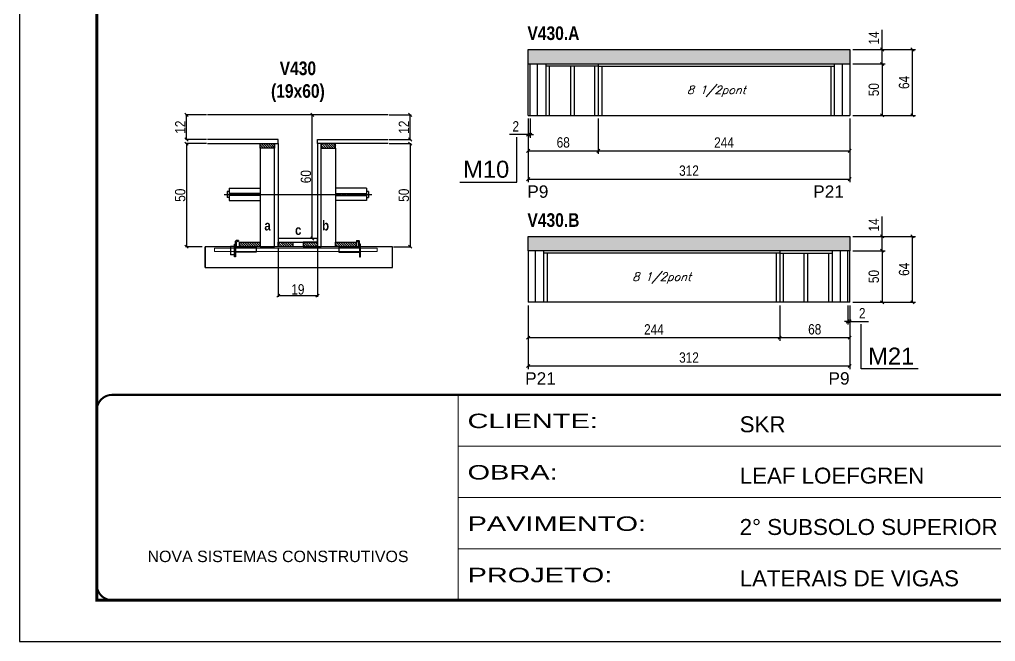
# Model space of a CAD drawing. Extents: x 3309 to 9590, y -2522 to 15424.
# Drawn here: x 8078 to 9025, y 7815 to 8418 of the extents above; entities that cross this region are included whole.
import ezdxf

# ---------------------------------------------------------------- set-up
doc = ezdxf.new("R2010")
doc.units = 0
for name, pattern in [('CONTINUO', [0]), ('DASHED', [0.75, 0.5, -0.25]), ('HIDDEN', [0.375, 0.25, -0.125])]:
    doc.linetypes.add(name, pattern=pattern)
for name, color, linetype in [('5', 5, 'Continuous'), ('barrote', 251, 'Continuous'), ('COTA', 241, 'Continuous'), ('detalhes', 4, 'Continuous'), ('NOMENCLATURA', 7, 'Continuous'), ('Painéis', 200, 'Continuous'), ('presilha', 1, 'Continuous'), ('SARR_2.2x10', 60, 'Continuous'), ('SARR_2.2x7', 40, 'Continuous'), ('SARR_3.5x7', 81, 'Continuous'), ('TENSOR', 3, 'Continuous'), ('texto', 7, 'Continuous')]:
    doc.layers.add(name, color=color, linetype=linetype)
for name, color, linetype, lineweight in [('CONCRETO', 251, 'Continuous', 25), ('Folhas', 255, 'Continuous', 9), ('SARRAFO DE PRESSAO', 251, 'DASHED', 9), ('SCO-___-LAJ', 2, 'Continuous', 0)]:
    doc.layers.add(name, color=color, linetype=linetype, lineweight=lineweight)
doc.layers.add('Laje_Perimetro', color=7, linetype='Continuous', plot=False)
doc.styles.add('ARIAL', font='arial.ttf')
doc.styles.add('COTA TECNICA', font='techl___.ttf', dxfattribs={"height": 10})
doc.styles.add('COTA TECNICA 2X', font='techl___.ttf', dxfattribs={"height": 10})
doc.styles.add('Romans', font='romans.shx')
doc.styles.get("Standard").update_dxf_attribs({"font": 'arial.ttf'})
doc.styles.add('TECNICA', font='techb___.ttf', dxfattribs={"height": 10})
doc.styles.add('Tecnologia', font='')
doc.styles.get('Tecnologia').set_extended_font_data('Forgotten Futurist')
doc.dimstyles.new('PAINEL', dxfattribs={"dimtxt": 10, "dimasz": 3, "dimexe": 3, "dimexo": 3, "dimgap": 3, "dimtad": 1, "dimdec": 1, "dimzin": 12, "dimdsep": 46, "dimtxsty": 'COTA TECNICA', "dimblk1": 'OBLIQUE', "dimblk2": 'OBLIQUE', "dimsah": 1, "dimcen": 0.9, "dimclrd": 4, "dimclre": 4, "dimclrt": 240, "dimadec": 1, "dimazin": 3, "dimtfac": 1, "dimtdec": 1, "dimtmove": 0, "dimatfit": 3, "dimfxl": 1, "dimtolj": 1, "dimtzin": 12, "dimarcsym": 0})
doc.dimstyles.new('SECAO', dxfattribs={"dimscale": 0.333333, "dimtxt": 5, "dimasz": 9, "dimexe": 3, "dimexo": 3, "dimgap": 3, "dimtad": 1, "dimdec": 1, "dimlfac": 0.5, "dimzin": 12, "dimdsep": 46, "dimtxsty": 'COTA TECNICA 2X', "dimblk1": 'OBLIQUE', "dimblk2": 'OBLIQUE', "dimsah": 1, "dimcen": 0.9, "dimclrd": 4, "dimclre": 4, "dimclrt": 240, "dimadec": 1, "dimazin": 3, "dimtfac": 1, "dimtdec": 1, "dimtmove": 0, "dimatfit": 3, "dimfxl": 1, "dimtolj": 1, "dimtzin": 12, "dimarcsym": 0})
pattern_1 = [(135, (41564.4781, -115314.3107), (-1.122532015, -1.122532015), [])]

# ---------------------------------------------------------------- blocks, each defined once
blk = doc.blocks.new('9999999999')
at = {"color": 30, "linetype": 'CONTINUO'}
for p, q in [((98564.56, 34230.21), (98564.56, 34429.45)), ((98564.56, 34379.64), (99583.98, 34379.64)), ((98564.56, 34329.83), (99487.98, 34329.83)), ((98564.56, 34280.02), (99487.98, 34280.02))]:
    blk.add_line(p, q, dxfattribs=at)
at = {"color": 30, "linetype": 'CONTINUO', "const_width": 2}
blk.add_lwpolyline([(99583.98, 34230.21), (99583.98, 34414.45, 0.414214), (99568.98, 34429.45), (98228.98, 34429.45, 0.414214), (98213.98, 34414.45), (98213.98, 34245.21, 0.414214), (98228.98, 34230.21), (99583.98, 34230.21)], format="xyb", dxfattribs=at)
at = {"layer": 'Folhas'}
blk.add_lwpolyline([(98138.98, 34190.21), (99623.98, 34190.21), (99623.98, 35240.21), (98138.98, 35240.21)], close=True, dxfattribs=at)
at = {"layer": 'Folhas', "color": 30, "const_width": 3}
blk.add_lwpolyline([(98213.98, 34230.21), (99583.98, 34230.21), (99583.98, 35200.21), (98213.98, 35200.21)], close=True, dxfattribs=at)
at = {"color": 7, "linetype": 'Continuous', "ltscale": 5, "style": 'ARIAL'}
for s, height, p in [('SKR', 15.483, (98837.68, 34393.13)), ('LEAF LOEFGREN', 15.4829, (98837.68, 34343.32)), ('2° SUBSOLO SUPERIOR', 15.4829, (98837.68, 34293.51)), ('NOVA SISTEMAS CONSTRUTIVOS', 11.0592, (98263.19, 34267.21)), ('LATERAIS DE VIGAS', 15.4829, (98837.68, 34243.7))]:
    blk.add_text(s, height=height, dxfattribs=at).set_placement(p)
at = {"layer": 'Folhas', "color": 7, "style": 'Tecnologia', "width": 1.5}
for s, p in [('CLIENTE:', (98573.65, 34397.17)), ('OBRA:', (98573.65, 34347.31)), ('PAVIMENTO:', (98573.65, 34297.5)), ('PROJETO:', (98573.65, 34247.69))]:
    blk.add_text(s, height=14, dxfattribs=at).set_placement(p)
blk = doc.blocks.new('_Oblique')
at = {"color": 0, "linetype": 'ByBlock', "lineweight": -2}
blk.add_line((-0.5, -0.5), (0.5, 0.5), dxfattribs=at)
blk = doc.blocks.new('*D1518')
at = {"layer": 'COTA', "color": 4, "lineweight": -2, "transparency": 16777216}
for p, q in [((8328.94, 8196.86), (8328.94, 8149.39)), ((8366.94, 8196.86), (8366.94, 8149.39)), ((8366.94, 8150.39), (8328.94, 8150.39))]:
    blk.add_line(p, q, dxfattribs=at)
at = {"layer": 'Defpoints', "color": 0, "transparency": 16777216}
for p in [(8328.94, 8197.86), (8366.94, 8197.86), (8328.94, 8150.39)]:
    blk.add_point(p, dxfattribs=at)
at = {"layer": 'COTA', "color": 4, "lineweight": -2, "transparency": 16777216, "xscale": 3, "yscale": 3, "zscale": 3, "rotation": 180}
blk.add_blockref('_Oblique', (8328.94, 8150.39), dxfattribs=at)
at = {"layer": 'COTA', "color": 4, "lineweight": -2, "transparency": 16777216, "xscale": 3, "yscale": 3, "zscale": 3}
blk.add_blockref('_Oblique', (8366.94, 8150.39), dxfattribs=at)
at = {"layer": 'COTA', "color": 240, "transparency": 16777216, "insert": (8347.94, 8156.47), "char_height": 10, "attachment_point": 5, "style": 'COTA TECNICA 2X'}
blk.add_mtext('\\A1;19', dxfattribs=at)
blk = doc.blocks.new('PRESILHA METÁLICA 1')
at = {"layer": 'presilha'}
for p, q in [((6, 15.5), (7.5, 15.5)), ((6, -2.5), (6, 15.5)), ((7.5, 10.6), (7.5, 19.9)), ((7.5, 15.5), (7.5, -2.5)), ((12, 21), (8.6, 21)), ((9, 11.6), (9, 18.9)), ((12, 19.5), (9.6, 19.5)), ((12, 21), (12, 19.5)), ((0, 13), (6, 13)), ((0, 13), (0, 0)), ((6, 0), (0, 0)), ((6, 13), (6, 0)), ((37.5, 4.1), (7.5, 4.1)), ((37.5, 11), (9.6, 11)), ((37.5, 11), (37.5, 4.1)), ((7.5, -2.5), (6, -2.5))]:
    blk.add_line(p, q, dxfattribs=at)
for centre, radius, start, end in [((8.6, 19.9), 1.14, 90, 180), ((9.6, 18.9), 0.57, 90, 180), ((9.6, 11.6), 0.57, 180, 270)]:
    blk.add_arc(centre, radius, start, end, dxfattribs=at)
blk = doc.blocks.new('PRESILHA METÁLICA 2')
at = {"layer": 'presilha'}
for p, q in [((-5.2, 23.5), (-5.2, 22)), ((-5.2, 23.5), (-1.9, 23.5)), ((-5.2, 22), (-2.8, 22)), ((-2.2, 14.1), (-2.2, 21.4)), ((0.8, 18), (-0.8, 18)), ((-0.8, 18), (-0.8, 0)), ((-0.8, 14.6), (-0.8, 22.4)), ((0.8, 0), (0.8, 18)), ((-30.8, 13.5), (-30.8, 6.6)), ((-30.8, 13.5), (-2.8, 13.5)), ((-30.8, 6.6), (-0.8, 6.6)), ((-0.8, 0), (0.8, 0))]:
    blk.add_line(p, q, dxfattribs=at)
for centre, radius, start, end in [((-2.8, 21.4), 0.57, 0, 90), ((-1.9, 22.4), 1.14, 0, 90), ((-2.8, 14.1), 0.57, 270, 0)]:
    blk.add_arc(centre, radius, start, end, dxfattribs=at)
blk = doc.blocks.new('*D1519')
at = {"layer": 'COTA', "color": 4, "lineweight": -2, "transparency": 16777216}
for p, q in [((8259.24, 8297.86), (8238.89, 8297.86)), ((8239.89, 8297.86), (8239.89, 8197.86)), ((8255.13, 8197.86), (8238.89, 8197.86))]:
    blk.add_line(p, q, dxfattribs=at)
at = {"layer": 'Defpoints', "color": 0, "transparency": 16777216}
for p in [(8260.24, 8297.86), (8239.89, 8197.86), (8256.13, 8197.86)]:
    blk.add_point(p, dxfattribs=at)
at = {"layer": 'COTA', "color": 4, "lineweight": -2, "transparency": 16777216, "xscale": 3, "yscale": 3, "zscale": 3}
for p, rotation in [((8239.89, 8297.86), 90), ((8239.89, 8197.86), 270)]:
    blk.add_blockref('_Oblique', p, dxfattribs=dict(at, rotation=rotation))
at = {"layer": 'COTA', "color": 240, "transparency": 16777216, "insert": (8233.78, 8247.86), "char_height": 10, "attachment_point": 5, "rotation": 90, "style": 'COTA TECNICA 2X'}
blk.add_mtext('\\A1;50', dxfattribs=at)
blk = doc.blocks.new('*D1520')
at = {"layer": 'COTA', "color": 4, "lineweight": -2, "transparency": 16777216}
for p, q in [((8436.64, 8297.86), (8457.86, 8297.86)), ((8456.86, 8297.86), (8456.86, 8197.86)), ((8440.75, 8197.86), (8457.86, 8197.86))]:
    blk.add_line(p, q, dxfattribs=at)
at = {"layer": 'Defpoints', "color": 0, "transparency": 16777216}
for p in [(8435.64, 8297.86), (8439.75, 8197.86), (8456.86, 8197.86)]:
    blk.add_point(p, dxfattribs=at)
at = {"layer": 'COTA', "color": 4, "lineweight": -2, "transparency": 16777216, "xscale": 3, "yscale": 3, "zscale": 3}
for p, rotation in [((8456.86, 8297.86), 90), ((8456.86, 8197.86), 270)]:
    blk.add_blockref('_Oblique', p, dxfattribs=dict(at, rotation=rotation))
at = {"layer": 'COTA', "color": 240, "transparency": 16777216, "insert": (8450.75, 8247.86), "char_height": 10, "attachment_point": 5, "rotation": 90, "style": 'COTA TECNICA 2X'}
blk.add_mtext('\\A1;50', dxfattribs=at)
blk = doc.blocks.new('*D1521')
at = {"layer": 'COTA', "color": 4, "lineweight": -2, "transparency": 16777216}
for p, q in [((8365.94, 8325.86), (8360.87, 8325.86)), ((8361.87, 8205.86), (8361.87, 8325.86)), ((8365.94, 8205.86), (8360.87, 8205.86))]:
    blk.add_line(p, q, dxfattribs=at)
at = {"layer": 'Defpoints', "color": 0, "transparency": 16777216}
for p in [(8361.87, 8325.86), (8366.94, 8325.86), (8366.94, 8205.86)]:
    blk.add_point(p, dxfattribs=at)
at = {"layer": 'COTA', "color": 4, "lineweight": -2, "transparency": 16777216, "xscale": 3, "yscale": 3, "zscale": 3}
for p, rotation in [((8361.87, 8325.86), 90), ((8361.87, 8205.86), 270)]:
    blk.add_blockref('_Oblique', p, dxfattribs=dict(at, rotation=rotation))
at = {"layer": 'COTA', "color": 240, "transparency": 16777216, "insert": (8355.76, 8265.86), "char_height": 10, "attachment_point": 5, "rotation": 90, "style": 'COTA TECNICA 2X'}
blk.add_mtext('\\A1;60', dxfattribs=at)
blk = doc.blocks.new('*D1522')
at = {"layer": 'COTA', "color": 4, "lineweight": -2, "transparency": 16777216}
for p, q in [((8436.64, 8325.86), (8457.86, 8325.86)), ((8456.86, 8301.86), (8456.86, 8325.86)), ((8436.64, 8301.86), (8457.86, 8301.86))]:
    blk.add_line(p, q, dxfattribs=at)
at = {"layer": 'Defpoints', "color": 0, "transparency": 16777216}
for p in [(8435.64, 8325.86), (8456.86, 8325.86), (8435.64, 8301.86)]:
    blk.add_point(p, dxfattribs=at)
at = {"layer": 'COTA', "color": 4, "lineweight": -2, "transparency": 16777216, "xscale": 3, "yscale": 3, "zscale": 3}
for p, rotation in [((8456.86, 8325.86), 90), ((8456.86, 8301.86), 270)]:
    blk.add_blockref('_Oblique', p, dxfattribs=dict(at, rotation=rotation))
at = {"layer": 'COTA', "color": 240, "transparency": 16777216, "insert": (8450.8, 8313.86), "char_height": 10, "attachment_point": 5, "rotation": 90, "style": 'COTA TECNICA 2X'}
blk.add_mtext('\\A1;12', dxfattribs=at)
blk = doc.blocks.new('*D1523')
at = {"layer": 'COTA', "color": 4, "lineweight": -2, "transparency": 16777216}
for p, q in [((8259.24, 8325.86), (8238.89, 8325.86)), ((8239.89, 8301.86), (8239.89, 8325.86)), ((8259.24, 8301.86), (8238.89, 8301.86))]:
    blk.add_line(p, q, dxfattribs=at)
at = {"layer": 'Defpoints', "color": 0, "transparency": 16777216}
for p in [(8239.89, 8325.86), (8260.24, 8325.86), (8260.24, 8301.86)]:
    blk.add_point(p, dxfattribs=at)
at = {"layer": 'COTA', "color": 4, "lineweight": -2, "transparency": 16777216, "xscale": 3, "yscale": 3, "zscale": 3}
for p, rotation in [((8239.89, 8325.86), 90), ((8239.89, 8301.86), 270)]:
    blk.add_blockref('_Oblique', p, dxfattribs=dict(at, rotation=rotation))
at = {"layer": 'COTA', "color": 240, "transparency": 16777216, "insert": (8233.83, 8313.86), "char_height": 10, "attachment_point": 5, "rotation": 90, "style": 'COTA TECNICA 2X'}
blk.add_mtext('\\A1;12', dxfattribs=at)
blk = doc.blocks.new('*D1528')
at = {"layer": 'COTA', "color": 4, "lineweight": -2, "transparency": 16777216}
for p, q in [((8571.37, 8322.24), (8571.37, 8287.87)), ((8639.37, 8322.24), (8639.37, 8287.87)), ((8571.37, 8290.87), (8639.37, 8290.87))]:
    blk.add_line(p, q, dxfattribs=at)
at = {"layer": 'Defpoints', "color": 0, "transparency": 16777216}
for p in [(8571.37, 8325.24, 0), (8639.37, 8325.24, 0), (8639.37, 8290.87)]:
    blk.add_point(p, dxfattribs=at)
at = {"layer": 'COTA', "color": 4, "lineweight": -2, "transparency": 16777216, "xscale": 3, "yscale": 3, "zscale": 3, "rotation": 180}
blk.add_blockref('_Oblique', (8571.37, 8290.87), dxfattribs=at)
at = {"layer": 'COTA', "color": 4, "lineweight": -2, "transparency": 16777216, "xscale": 3, "yscale": 3, "zscale": 3}
blk.add_blockref('_Oblique', (8639.37, 8290.87), dxfattribs=at)
at = {"layer": 'COTA', "color": 240, "transparency": 16777216, "insert": (8605.37, 8298.99), "char_height": 10, "attachment_point": 5, "style": 'COTA TECNICA'}
blk.add_mtext('\\A1;68', dxfattribs=at)
blk = doc.blocks.new('*D1529')
at = {"layer": 'COTA', "color": 4, "lineweight": -2, "transparency": 16777216}
for p, q in [((8639.37, 8322.24), (8639.37, 8287.87)), ((8883.37, 8322.24), (8883.37, 8287.87)), ((8639.37, 8290.87), (8883.37, 8290.87))]:
    blk.add_line(p, q, dxfattribs=at)
at = {"layer": 'Defpoints', "color": 0, "transparency": 16777216}
for p in [(8639.37, 8325.24, 0), (8883.37, 8325.24, 0), (8883.37, 8290.87)]:
    blk.add_point(p, dxfattribs=at)
at = {"layer": 'COTA', "color": 4, "lineweight": -2, "transparency": 16777216, "xscale": 3, "yscale": 3, "zscale": 3, "rotation": 180}
blk.add_blockref('_Oblique', (8639.37, 8290.87), dxfattribs=at)
at = {"layer": 'COTA', "color": 4, "lineweight": -2, "transparency": 16777216, "xscale": 3, "yscale": 3, "zscale": 3}
blk.add_blockref('_Oblique', (8883.37, 8290.87), dxfattribs=at)
at = {"layer": 'COTA', "color": 240, "transparency": 16777216, "insert": (8761.37, 8298.94), "char_height": 10, "attachment_point": 5, "style": 'COTA TECNICA'}
blk.add_mtext('\\A1;244', dxfattribs=at)
blk = doc.blocks.new('*D1524')
at = {"layer": 'COTA', "color": 4, "lineweight": -2, "transparency": 16777216}
for p, q in [((8571.37, 8322.24), (8571.37, 8260.4)), ((8883.37, 8322.24), (8883.37, 8260.4)), ((8571.37, 8263.4), (8883.37, 8263.4))]:
    blk.add_line(p, q, dxfattribs=at)
at = {"layer": 'Defpoints', "color": 0, "transparency": 16777216}
for p in [(8571.37, 8325.24), (8883.37, 8325.24, 0), (8883.37, 8263.4)]:
    blk.add_point(p, dxfattribs=at)
at = {"layer": 'COTA', "color": 4, "lineweight": -2, "transparency": 16777216, "xscale": 3, "yscale": 3, "zscale": 3, "rotation": 180}
blk.add_blockref('_Oblique', (8571.37, 8263.4), dxfattribs=at)
at = {"layer": 'COTA', "color": 4, "lineweight": -2, "transparency": 16777216, "xscale": 3, "yscale": 3, "zscale": 3}
blk.add_blockref('_Oblique', (8883.37, 8263.4), dxfattribs=at)
at = {"layer": 'COTA', "color": 240, "transparency": 16777216, "insert": (8727.37, 8271.62), "char_height": 10, "attachment_point": 5, "style": 'COTA TECNICA'}
blk.add_mtext('\\A1;312', dxfattribs=at)
blk = doc.blocks.new('*D1525')
at = {"layer": 'COTA', "color": 4, "lineweight": -2, "transparency": 16777216}
for p, q in [((8886.37, 8375.24), (8917.83, 8375.24)), ((8914.83, 8375.24), (8914.83, 8325.24)), ((8886.37, 8325.24), (8917.83, 8325.24))]:
    blk.add_line(p, q, dxfattribs=at)
at = {"layer": 'Defpoints', "color": 0, "transparency": 16777216}
for p in [(8883.37, 8375.24), (8883.37, 8325.24), (8914.83, 8325.24)]:
    blk.add_point(p, dxfattribs=at)
at = {"layer": 'COTA', "color": 4, "lineweight": -2, "transparency": 16777216, "xscale": 3, "yscale": 3, "zscale": 3}
for p, rotation in [((8914.83, 8375.24), 90), ((8914.83, 8325.24), 270)]:
    blk.add_blockref('_Oblique', p, dxfattribs=dict(at, rotation=rotation))
at = {"layer": 'COTA', "color": 240, "transparency": 16777216, "insert": (8906.72, 8350.24), "char_height": 10, "attachment_point": 5, "rotation": 90, "style": 'COTA TECNICA'}
blk.add_mtext('\\A1;50', dxfattribs=at)
blk = doc.blocks.new('*D1526')
at = {"layer": 'COTA', "color": 4, "lineweight": -2, "transparency": 16777216}
for p, q in [((8914.83, 8389.24), (8914.83, 8408.35)), ((8886.37, 8389.24), (8917.83, 8389.24)), ((8914.83, 8375.24), (8914.83, 8389.24)), ((8886.37, 8375.24), (8917.83, 8375.24))]:
    blk.add_line(p, q, dxfattribs=at)
at = {"layer": 'Defpoints', "color": 0, "transparency": 16777216}
for p in [(8883.37, 8389.24), (8914.83, 8389.24), (8883.37, 8375.24)]:
    blk.add_point(p, dxfattribs=at)
at = {"layer": 'COTA', "color": 4, "lineweight": -2, "transparency": 16777216, "xscale": 3, "yscale": 3, "zscale": 3}
for p, rotation in [((8914.83, 8389.24), 90), ((8914.83, 8375.24), 270)]:
    blk.add_blockref('_Oblique', p, dxfattribs=dict(at, rotation=rotation))
at = {"layer": 'COTA', "color": 240, "transparency": 16777216, "insert": (8906.75, 8400.3), "char_height": 10, "attachment_point": 5, "rotation": 90, "style": 'COTA TECNICA'}
blk.add_mtext('\\A1;14', dxfattribs=at)
blk = doc.blocks.new('*D1527')
at = {"layer": 'COTA', "color": 4, "lineweight": -2, "transparency": 16777216}
for p, q in [((8886.37, 8389.24), (8947.19, 8389.24)), ((8944.19, 8325.24), (8944.19, 8389.24)), ((8886.37, 8325.24), (8947.19, 8325.24))]:
    blk.add_line(p, q, dxfattribs=at)
at = {"layer": 'Defpoints', "color": 0, "transparency": 16777216}
for p in [(8883.37, 8389.24), (8944.19, 8389.24), (8883.37, 8325.24)]:
    blk.add_point(p, dxfattribs=at)
at = {"layer": 'COTA', "color": 4, "lineweight": -2, "transparency": 16777216, "xscale": 3, "yscale": 3, "zscale": 3}
for p, rotation in [((8944.19, 8389.24), 90), ((8944.19, 8325.24), 270)]:
    blk.add_blockref('_Oblique', p, dxfattribs=dict(at, rotation=rotation))
at = {"layer": 'COTA', "color": 240, "transparency": 16777216, "insert": (8936.09, 8357.24), "char_height": 10, "attachment_point": 5, "rotation": 90, "style": 'COTA TECNICA'}
blk.add_mtext('\\A1;64', dxfattribs=at)
blk = doc.blocks.new('*D1530')
at = {"layer": 'COTA', "color": 4, "lineweight": -2, "transparency": 16777216}
for p, q in [((8571.37, 8322.24), (8571.37, 8303.64)), ((8573.37, 8322.24), (8573.37, 8303.64)), ((8571.37, 8306.64), (8553.26, 8306.64)), ((8573.37, 8306.64), (8571.37, 8306.64)), ((8573.37, 8306.64), (8576.37, 8306.64))]:
    blk.add_line(p, q, dxfattribs=at)
at = {"layer": 'Defpoints', "color": 0, "transparency": 16777216}
for p in [(8571.37, 8325.24), (8573.37, 8325.24), (8571.37, 8306.64)]:
    blk.add_point(p, dxfattribs=at)
at = {"layer": 'COTA', "color": 4, "lineweight": -2, "transparency": 16777216, "xscale": 3, "yscale": 3, "zscale": 3}
blk.add_blockref('_Oblique', (8571.37, 8306.64), dxfattribs=at)
at = {"layer": 'COTA', "color": 4, "lineweight": -2, "transparency": 16777216, "xscale": 3, "yscale": 3, "zscale": 3, "rotation": 180}
blk.add_blockref('_Oblique', (8573.37, 8306.64), dxfattribs=at)
at = {"layer": 'COTA', "color": 240, "transparency": 16777216, "insert": (8559.31, 8314.64), "char_height": 10, "attachment_point": 5, "style": 'COTA TECNICA'}
blk.add_mtext('\\A1;2', dxfattribs=at)
blk = doc.blocks.new('*D1533')
at = {"layer": 'COTA', "color": 4, "lineweight": -2, "transparency": 16777216}
for p, q in [((8815.37, 8140.97), (8815.37, 8106.6)), ((8883.37, 8140.97), (8883.37, 8106.6)), ((8883.37, 8109.6), (8815.37, 8109.6))]:
    blk.add_line(p, q, dxfattribs=at)
at = {"layer": 'Defpoints', "color": 0, "transparency": 16777216}
for p in [(8815.37, 8143.97, 0), (8883.37, 8143.97, 0), (8815.37, 8109.6)]:
    blk.add_point(p, dxfattribs=at)
at = {"layer": 'COTA', "color": 4, "lineweight": -2, "transparency": 16777216, "xscale": 3, "yscale": 3, "zscale": 3, "rotation": 180}
blk.add_blockref('_Oblique', (8815.37, 8109.6), dxfattribs=at)
at = {"layer": 'COTA', "color": 4, "lineweight": -2, "transparency": 16777216, "xscale": 3, "yscale": 3, "zscale": 3}
blk.add_blockref('_Oblique', (8883.37, 8109.6), dxfattribs=at)
at = {"layer": 'COTA', "color": 240, "transparency": 16777216, "insert": (8849.37, 8117.73), "char_height": 10, "attachment_point": 5, "style": 'COTA TECNICA'}
blk.add_mtext('\\A1;68', dxfattribs=at)
blk = doc.blocks.new('*D1534')
at = {"layer": 'COTA', "color": 4, "lineweight": -2, "transparency": 16777216}
for p, q in [((8571.37, 8140.97), (8571.37, 8106.6)), ((8815.37, 8140.97), (8815.37, 8106.6)), ((8815.37, 8109.6), (8571.37, 8109.6))]:
    blk.add_line(p, q, dxfattribs=at)
at = {"layer": 'Defpoints', "color": 0, "transparency": 16777216}
for p in [(8571.37, 8143.97, 0), (8815.37, 8143.97, 0), (8571.37, 8109.6)]:
    blk.add_point(p, dxfattribs=at)
at = {"layer": 'COTA', "color": 4, "lineweight": -2, "transparency": 16777216, "xscale": 3, "yscale": 3, "zscale": 3, "rotation": 180}
blk.add_blockref('_Oblique', (8571.37, 8109.6), dxfattribs=at)
at = {"layer": 'COTA', "color": 4, "lineweight": -2, "transparency": 16777216, "xscale": 3, "yscale": 3, "zscale": 3}
blk.add_blockref('_Oblique', (8815.37, 8109.6), dxfattribs=at)
at = {"layer": 'COTA', "color": 240, "transparency": 16777216, "insert": (8693.37, 8117.68), "char_height": 10, "attachment_point": 5, "style": 'COTA TECNICA'}
blk.add_mtext('\\A1;244', dxfattribs=at)
blk = doc.blocks.new('*D1531')
at = {"layer": 'COTA', "color": 4, "lineweight": -2, "transparency": 16777216}
for p, q in [((8571.37, 8140.97), (8571.37, 8079.13)), ((8883.37, 8140.97), (8883.37, 8079.13)), ((8883.37, 8082.13), (8571.37, 8082.13))]:
    blk.add_line(p, q, dxfattribs=at)
at = {"layer": 'Defpoints', "color": 0, "transparency": 16777216}
for p in [(8571.37, 8143.97, 0), (8883.37, 8143.97), (8571.37, 8082.13)]:
    blk.add_point(p, dxfattribs=at)
at = {"layer": 'COTA', "color": 4, "lineweight": -2, "transparency": 16777216, "xscale": 3, "yscale": 3, "zscale": 3, "rotation": 180}
blk.add_blockref('_Oblique', (8571.37, 8082.13), dxfattribs=at)
at = {"layer": 'COTA', "color": 4, "lineweight": -2, "transparency": 16777216, "xscale": 3, "yscale": 3, "zscale": 3}
blk.add_blockref('_Oblique', (8883.37, 8082.13), dxfattribs=at)
at = {"layer": 'COTA', "color": 240, "transparency": 16777216, "insert": (8727.37, 8090.35), "char_height": 10, "attachment_point": 5, "style": 'COTA TECNICA'}
blk.add_mtext('\\A1;312', dxfattribs=at)
blk = doc.blocks.new('*D1532')
at = {"layer": 'COTA', "color": 4, "lineweight": -2, "transparency": 16777216}
for p, q in [((8881.37, 8140.97), (8881.37, 8122.38)), ((8883.37, 8140.97), (8883.37, 8122.38)), ((8881.37, 8125.38), (8878.37, 8125.38)), ((8881.37, 8125.38), (8883.37, 8125.38)), ((8883.37, 8125.38), (8901.48, 8125.38))]:
    blk.add_line(p, q, dxfattribs=at)
at = {"layer": 'Defpoints', "color": 0, "transparency": 16777216}
for p in [(8881.37, 8143.97), (8883.37, 8143.97), (8883.37, 8125.38)]:
    blk.add_point(p, dxfattribs=at)
at = {"layer": 'COTA', "color": 4, "lineweight": -2, "transparency": 16777216, "xscale": 3, "yscale": 3, "zscale": 3}
blk.add_blockref('_Oblique', (8881.37, 8125.38), dxfattribs=at)
at = {"layer": 'COTA', "color": 4, "lineweight": -2, "transparency": 16777216, "xscale": 3, "yscale": 3, "zscale": 3, "rotation": 180}
blk.add_blockref('_Oblique', (8883.37, 8125.38), dxfattribs=at)
at = {"layer": 'COTA', "color": 240, "transparency": 16777216, "insert": (8895.43, 8133.38), "char_height": 10, "attachment_point": 5, "style": 'COTA TECNICA'}
blk.add_mtext('\\A1;2', dxfattribs=at)
blk = doc.blocks.new('*D1535')
at = {"layer": 'COTA', "color": 4, "lineweight": -2, "transparency": 16777216}
for p, q in [((8886.37, 8193.97), (8917.83, 8193.97)), ((8914.83, 8193.97), (8914.83, 8143.97)), ((8886.37, 8143.97), (8917.83, 8143.97))]:
    blk.add_line(p, q, dxfattribs=at)
at = {"layer": 'Defpoints', "color": 0, "transparency": 16777216}
for p in [(8883.37, 8193.97), (8883.37, 8143.97), (8914.83, 8143.97)]:
    blk.add_point(p, dxfattribs=at)
at = {"layer": 'COTA', "color": 4, "lineweight": -2, "transparency": 16777216, "xscale": 3, "yscale": 3, "zscale": 3}
for p, rotation in [((8914.83, 8193.97), 90), ((8914.83, 8143.97), 270)]:
    blk.add_blockref('_Oblique', p, dxfattribs=dict(at, rotation=rotation))
at = {"layer": 'COTA', "color": 240, "transparency": 16777216, "insert": (8906.72, 8168.97), "char_height": 10, "attachment_point": 5, "rotation": 90, "style": 'COTA TECNICA'}
blk.add_mtext('\\A1;50', dxfattribs=at)
blk = doc.blocks.new('*D1536')
at = {"layer": 'COTA', "color": 4, "lineweight": -2, "transparency": 16777216}
for p, q in [((8914.83, 8207.97), (8914.83, 8227.09)), ((8886.37, 8207.97), (8917.83, 8207.97)), ((8914.83, 8193.97), (8914.83, 8207.97)), ((8886.37, 8193.97), (8917.83, 8193.97))]:
    blk.add_line(p, q, dxfattribs=at)
at = {"layer": 'Defpoints', "color": 0, "transparency": 16777216}
for p in [(8883.37, 8207.97), (8914.83, 8207.97), (8883.37, 8193.97)]:
    blk.add_point(p, dxfattribs=at)
at = {"layer": 'COTA', "color": 4, "lineweight": -2, "transparency": 16777216, "xscale": 3, "yscale": 3, "zscale": 3}
for p, rotation in [((8914.83, 8207.97), 90), ((8914.83, 8193.97), 270)]:
    blk.add_blockref('_Oblique', p, dxfattribs=dict(at, rotation=rotation))
at = {"layer": 'COTA', "color": 240, "transparency": 16777216, "insert": (8906.75, 8219.03), "char_height": 10, "attachment_point": 5, "rotation": 90, "style": 'COTA TECNICA'}
blk.add_mtext('\\A1;14', dxfattribs=at)
blk = doc.blocks.new('*D1537')
at = {"layer": 'COTA', "color": 4, "lineweight": -2, "transparency": 16777216}
for p, q in [((8886.37, 8207.97), (8947.19, 8207.97)), ((8944.19, 8143.97), (8944.19, 8207.97)), ((8886.37, 8143.97), (8947.19, 8143.97))]:
    blk.add_line(p, q, dxfattribs=at)
at = {"layer": 'Defpoints', "color": 0, "transparency": 16777216}
for p in [(8883.37, 8207.97), (8944.19, 8207.97), (8883.37, 8143.97)]:
    blk.add_point(p, dxfattribs=at)
at = {"layer": 'COTA', "color": 4, "lineweight": -2, "transparency": 16777216, "xscale": 3, "yscale": 3, "zscale": 3}
for p, rotation in [((8944.19, 8207.97), 90), ((8944.19, 8143.97), 270)]:
    blk.add_blockref('_Oblique', p, dxfattribs=dict(at, rotation=rotation))
at = {"layer": 'COTA', "color": 240, "transparency": 16777216, "insert": (8936.09, 8175.97), "char_height": 10, "attachment_point": 5, "rotation": 90, "style": 'COTA TECNICA'}
blk.add_mtext('\\A1;64', dxfattribs=at)

msp = doc.modelspace()

# ---------------------------------------------------------------- hatches: boundary and pattern name
at = {"layer": 'COTA'}
h = msp.add_hatch(dxfattribs=at)
h.set_pattern_fill('AR-CONC', color=256, scale=0.03)
h.set_pattern_definition([(50, (4593, 769.1205), (5.46554, -0.4781726), [0.5715, -6.2865]), (355, (4593, 769.1205), (-1.0573026, 5.7317054), [0.4572, -5.0292175]), (100.451445, (4593.4555, 769.0806), (4.4082374, 5.2535326), [0.4857003, -5.3427073]), (46.1842, (4593, 770.6445), (8.132371, -1.26127), [0.85725, -9.42975]), (96.63556, (4593.678, 770.539), (7.122124, 7.422784), [0.728551, -8.014068]), (351.18415, (4593, 770.6445), (7.122124, 7.422784), [0.685799, -7.543792]), (21, (4593.762, 770.2635), (4.5484317, -3.067956), [0.5715, -6.2865]), (326, (4593.762, 770.2635), (1.854061, 5.525639), [0.4572, -5.0292]), (71.451445, (4594.141, 770.008), (6.4024926, 2.457683), [0.4857003, -5.342698]), (37.5, (4593, 769.1205), (0.0926581, 2.53665117), [0, -4.96824, 0, -5.1054, 0, -5.04825]), (7.5, (4593, 769.1205), (2.0045899, 3.00541724), [0, -2.91084, 0, -4.85394, 0, -1.92405]), (327.5, (4591.3007, 769.1205), (4.06771786, -0.1718623), [0, -1.905, 0, -5.9436, 0, -7.8867]), (317.5, (4590.5387, 769.1205), (4.4438754, 0.7627947), [0, -2.4765, 0, -3.94716, 0, -5.6007])])
h.paths.add_polyline_path([(8571.37, 8389.24), (8571.37, 8375.24), (8883.37, 8375.24), (8883.37, 8389.24)])
h = msp.add_hatch(dxfattribs=at)
h.set_pattern_fill('AR-CONC', color=256, scale=0.03)
h.set_pattern_definition([(50, (4593, 587.8554), (5.46554, -0.4781726), [0.5715, -6.2865]), (355, (4593, 587.8554), (-1.0573026, 5.7317054), [0.4572, -5.0292175]), (100.451445, (4593.4555, 587.8155), (4.4082374, 5.2535326), [0.4857003, -5.3427073]), (46.1842, (4593, 589.3794), (8.132371, -1.26127), [0.85725, -9.42975]), (96.63556, (4593.678, 589.274), (7.122124, 7.422784), [0.728551, -8.014068]), (351.18415, (4593, 589.379), (7.122124, 7.422784), [0.685799, -7.543792]), (21, (4593.762, 588.9984), (4.5484317, -3.067956), [0.5715, -6.2865]), (326, (4593.762, 588.9984), (1.854061, 5.525639), [0.4572, -5.0292]), (71.451445, (4594.141, 588.7427), (6.4024926, 2.457683), [0.4857003, -5.342698]), (37.5, (4593, 587.8554), (0.0926581, 2.53665117), [0, -4.96824, 0, -5.1054, 0, -5.04825]), (7.5, (4593, 587.8554), (2.0045899, 3.00541724), [0, -2.91084, 0, -4.85394, 0, -1.92405]), (327.5, (4591.3007, 587.8554), (4.06771786, -0.1718623), [0, -1.905, 0, -5.9436, 0, -7.8867]), (317.5, (4590.5387, 587.8554), (4.4438754, 0.7627947), [0, -2.4765, 0, -3.94716, 0, -5.6007])])
h.paths.add_polyline_path([(8571.37, 8207.97), (8571.37, 8193.97), (8883.37, 8193.97), (8883.37, 8207.97)])
at = {"layer": 'SARR_2.2x10'}
h = msp.add_hatch(dxfattribs=at)
h.set_pattern_fill('ANSI31', color=256, scale=0.5, angle=90)
h.set_pattern_definition([(135, (41484.8781, -115314.3107), (-1.122532015, -1.122532015), [])])
h.paths.add_polyline_path([(8291.34, 8202.26), (8291.34, 8197.86), (8311.34, 8197.86), (8311.34, 8202.26)])
h = msp.add_hatch(dxfattribs=at)
h.set_pattern_fill('ANSI31', color=256, scale=0.5, angle=90)
h.set_pattern_definition([(135, (41578.0781, -115314.3107), (-1.122532015, -1.122532015), [])])
h.paths.add_polyline_path([(8384.54, 8202.26), (8384.54, 8197.86), (8404.54, 8197.86), (8404.54, 8202.26)])
at = {"layer": 'SARR_2.2x7'}
h = msp.add_hatch(dxfattribs=at)
h.set_pattern_fill('ANSI31', color=256, scale=0.5, angle=90)
h.set_pattern_definition([(135, (41498.8781, -115218.7107), (-1.122532015, -1.122532015), [])])
h.paths.add_polyline_path([(8325.34, 8297.86), (8325.34, 8293.46), (8311.34, 8293.46), (8311.34, 8297.86)])
h = msp.add_hatch(dxfattribs=at)
h.set_pattern_fill('ANSI31', color=256, scale=0.5, angle=90)
h.set_pattern_definition([(135, (41478.8781, -115218.7107), (-1.122532015, -1.122532015), [])])
h.paths.add_polyline_path([(8370.54, 8297.86), (8370.54, 8293.46), (8384.54, 8293.46), (8384.54, 8297.86)])
h = msp.add_hatch(dxfattribs=at)
h.set_pattern_fill('ANSI31', color=256, scale=0.5, angle=90)
h.set_pattern_definition(pattern_1)
h.paths.add_polyline_path([(8342.94, 8197.86), (8342.94, 8202.26), (8328.94, 8202.26), (8328.94, 8197.86)])
h = msp.add_hatch(dxfattribs=at)
h.set_pattern_fill('ANSI31', color=256, scale=0.5, angle=90)
h.set_pattern_definition(pattern_1)
h.paths.add_polyline_path([(8352.94, 8202.26), (8352.94, 8197.86), (8366.94, 8197.86), (8366.94, 8202.26)])

# ---------------------------------------------------------------- linework, layer by layer
at = {"ltscale": 3}
for p, q in [((8279.34, 8251.59), (8279.34, 8245.59)), ((8281.34, 8251.59), (8279.34, 8251.59)), ((8281.34, 8254.59), (8281.34, 8242.59)), ((8281.34, 8254.59), (8311.34, 8254.59)), ((8311.34, 8249.59), (8281.34, 8249.59)), ((8311.34, 8247.59), (8281.34, 8247.59)), ((8414.54, 8254.59), (8384.54, 8254.59)), ((8384.54, 8249.59), (8414.54, 8249.59)), ((8384.54, 8247.59), (8414.54, 8247.59)), ((8414.54, 8254.59), (8414.54, 8242.59)), ((8416.54, 8251.59), (8414.54, 8251.59)), ((8416.54, 8251.59), (8416.54, 8245.59)), ((8281.34, 8245.59), (8279.34, 8245.59)), ((8281.34, 8242.59), (8311.34, 8242.59)), ((8414.54, 8242.59), (8384.54, 8242.59)), ((8414.54, 8245.59), (8416.54, 8245.59))]:
    msp.add_line(p, q, dxfattribs=at)
at = {"layer": 'barrote'}
msp.add_lwpolyline([(8257.88, 8177.86), (8439.8, 8177.86), (8439.8, 8197.86), (8257.88, 8197.86)], close=True, dxfattribs=at)
at = {"layer": 'CONCRETO', "linetype": 'Continuous'}
msp.add_line((8435.64, 8325.86), (8260.24, 8325.86), dxfattribs=at)
at = {"layer": 'COTA'}
for p, q in [((8571.37, 8375.24), (8571.37, 8389.24)), ((8571.37, 8389.24), (8883.37, 8389.24)), ((8883.37, 8389.24), (8883.37, 8375.24)), ((8571.37, 8193.97), (8571.37, 8207.97)), ((8571.37, 8207.97), (8883.37, 8207.97)), ((8883.37, 8207.97), (8883.37, 8193.97))]:
    msp.add_line(p, q, dxfattribs=at)
at = {"layer": 'detalhes', "color": 250}
msp.add_line((8257.88, 8177.86), (8257.88, 8197.86), dxfattribs=at)
at = {"layer": 'Laje_Perimetro'}
msp.add_lwpolyline([(9562.87, 8864.98), (8077.87, 8864.98), (8077.87, 7814.98), (9562.87, 7814.98)], close=True, dxfattribs=at)
at = {"layer": 'NOMENCLATURA', "linetype": 'Continuous'}
for p, q in [((8560.36, 8260.62), (8560.36, 8304.13)), ((8505.1, 8260.62), (8560.36, 8260.62)), ((8894.38, 8079.36), (8894.38, 8122.86)), ((8949.64, 8079.36), (8894.38, 8079.36))]:
    msp.add_line(p, q, dxfattribs=at)
at = {"layer": 'Painéis', "linetype": 'ByBlock'}
for p, q in [((8571.37, 8325.24), (8571.37, 8375.24)), ((8571.37, 8375.24), (8883.37, 8375.24)), ((8573.37, 8325.24), (8573.37, 8375.24)), ((8639.37, 8375.24), (8639.37, 8325.24)), ((8883.37, 8375.24), (8883.37, 8325.24)), ((8571.37, 8325.24), (8883.37, 8325.24)), ((8883.37, 8193.97), (8571.37, 8193.97)), ((8571.37, 8193.97), (8571.37, 8143.97)), ((8815.37, 8193.97), (8815.37, 8143.97)), ((8881.37, 8143.97), (8881.37, 8193.97)), ((8883.37, 8143.97), (8883.37, 8193.97)), ((8883.37, 8143.97), (8571.37, 8143.97))]:
    msp.add_line(p, q, dxfattribs=at)
at = {"layer": 'Painéis', "linetype": 'Continuous', "elevation": 0}
for points in [[(8260.24, 8297.86), (8328.94, 8297.86), (8328.94, 8301.86), (8260.24, 8301.86)], [(8435.64, 8297.86), (8366.94, 8297.86), (8366.94, 8301.86), (8435.64, 8301.86)]]:
    msp.add_lwpolyline(points, dxfattribs=at)
at = {"layer": 'Painéis', "linetype": 'Continuous'}
for points in [[(8325.34, 8197.86), (8325.34, 8297.86), (8328.94, 8297.86), (8328.94, 8197.86)], [(8370.54, 8197.86), (8370.54, 8297.86), (8366.94, 8297.86), (8366.94, 8197.86)], [(8366.94, 8205.86), (8328.94, 8205.86), (8328.94, 8202.26), (8366.94, 8202.26)]]:
    msp.add_lwpolyline(points, close=True, dxfattribs=at)
at = {"layer": 'SARR_2.2x10'}
for points in [[(8291.34, 8202.26), (8311.34, 8202.26), (8311.34, 8197.86), (8291.34, 8197.86)], [(8384.54, 8202.26), (8404.54, 8202.26), (8404.54, 8197.86), (8384.54, 8197.86)]]:
    msp.add_lwpolyline(points, close=True, dxfattribs=at)
at = {"layer": 'SARR_2.2x7', "linetype": 'Continuous'}
for p, q in [((8580.37, 8325.24), (8580.37, 8375.24)), ((8639.37, 8373.04), (8588.37, 8373.04)), ((8639.37, 8373.04), (8868.37, 8373.04)), ((8876.37, 8325.24), (8876.37, 8375.24)), ((8578.37, 8143.97), (8578.37, 8193.97)), ((8815.37, 8191.77), (8586.37, 8191.77)), ((8815.37, 8191.77), (8866.37, 8191.77)), ((8874.37, 8143.97), (8874.37, 8193.97))]:
    msp.add_line(p, q, dxfattribs=at)
at = {"layer": 'SARR_2.2x7', "elevation": 0}
for points in [[(8311.34, 8297.86), (8325.34, 8297.86), (8325.34, 8293.46), (8311.34, 8293.46)], [(8384.54, 8297.86), (8370.54, 8297.86), (8370.54, 8293.46), (8384.54, 8293.46)]]:
    msp.add_lwpolyline(points, close=True, dxfattribs=at)
at = {"layer": 'SARR_2.2x7'}
for points in [[(8328.94, 8202.26), (8342.94, 8202.26), (8342.94, 8197.86), (8328.94, 8197.86)], [(8366.94, 8202.26), (8352.94, 8202.26), (8352.94, 8197.86), (8366.94, 8197.86)]]:
    msp.add_lwpolyline(points, close=True, dxfattribs=at)
at = {"layer": 'SARR_3.5x7'}
for p, q in [((8588.37, 8375.24), (8588.37, 8325.24)), ((8591.87, 8373.04), (8591.87, 8325.24)), ((8612.37, 8373.04), (8612.37, 8325.24)), ((8615.87, 8373.04), (8615.87, 8325.24)), ((8635.87, 8373.04), (8635.87, 8325.24)), ((8642.87, 8373.04), (8642.87, 8325.24)), ((8864.87, 8373.04), (8864.87, 8325.24)), ((8868.37, 8375.24), (8868.37, 8325.24)), ((8586.37, 8193.97), (8586.37, 8143.97)), ((8589.87, 8191.77), (8589.87, 8143.97)), ((8811.87, 8191.77), (8811.87, 8143.97)), ((8818.87, 8191.77), (8818.87, 8143.97)), ((8838.87, 8191.77), (8838.87, 8143.97)), ((8842.37, 8191.77), (8842.37, 8143.97)), ((8862.87, 8191.77), (8862.87, 8143.97)), ((8866.37, 8193.97), (8866.37, 8143.97))]:
    msp.add_line(p, q, dxfattribs=at)
for points in [[(8325.34, 8293.46), (8311.34, 8293.46), (8311.34, 8197.86), (8325.34, 8197.86)], [(8370.54, 8293.46), (8384.54, 8293.46), (8384.54, 8197.86), (8370.54, 8197.86)]]:
    msp.add_lwpolyline(points, close=True, dxfattribs=at)
at = {"layer": 'SCO-___-LAJ', "color": 1}
msp.add_lwpolyline([(8266.89, 8196.53), (8424.72, 8196.53), (8424.72, 8193.33), (8266.89, 8193.33)], close=True, dxfattribs=at)
at = {"layer": 'TENSOR', "linetype": 'HIDDEN', "ltscale": 0.5}
msp.add_line((8276.34, 8248.59), (8419.84, 8248.59), dxfattribs=at)

# ---------------------------------------------------------------- block references
at = {"layer": 'presilha', "xscale": 0.6666666666666666, "yscale": 0.6666666666666666, "zscale": 0.6666666666666666}
for name, p in [('PRESILHA METÁLICA 1', (8282.47, 8189.89)), ('PRESILHA METÁLICA 2', (8408.22, 8188.23))]:
    msp.add_blockref(name, p, dxfattribs=at)
at = {"layer": 'SARRAFO DE PRESSAO', "color": 6, "linetype": 'ByBlock'}
msp.add_blockref('9999999999', (-90061.11, -26375.22), dxfattribs=at)

# ---------------------------------------------------------------- texts
at = {"layer": '5', "linetype": 'Continuous'}
for s, rotation, p in [('P9', 0.00004, (8570.47, 8245.39, 0)), ('P21', 0.00004, (8847.87, 8245.39, 0)), ('P21', 359.99996, (8568.39, 8064.12, 0)), ('P9', 359.99996, (8862.69, 8064.12, 0))]:
    msp.add_text(s, height=12, rotation=rotation, dxfattribs=at).set_placement(p)
at = {"layer": 'detalhes', "style": 'TECNICA'}
for s, p in [('a', (8315.47, 8213.65)), ('b', (8371.44, 8213.64)), ('c', (8345.18, 8209.33))]:
    msp.add_text(s, height=9.6, dxfattribs=at).set_placement(p)
at = {"layer": 'NOMENCLATURA', "style": 'TECNICA'}
for s, p in [('V430.A', (8570.65, 8398.42)), ('V430.B', (8570.65, 8217.16))]:
    msp.add_text(s, height=13.2, dxfattribs=at).set_placement(p)
at = {"layer": 'NOMENCLATURA', "linetype": 'Continuous'}
for s, p in [('M10', (8508.16, 8264.82)), ('M21', (8901.13, 8083.55))]:
    msp.add_text(s, height=16.5, dxfattribs=at).set_placement(p)
at = {"layer": 'NOMENCLATURA', "insert": (8347.94, 8377.55), "char_height": 13.2, "attachment_point": 2, "style": 'TECNICA'}
msp.add_mtext_dynamic_manual_height_columns('V430\\P(19x60)', width=300.2766, gutter_width=1, heights=[0], dxfattribs=at)
at = {"layer": 'texto', "color": 2, "char_height": 8, "attachment_point": 5, "style": 'Romans'}
for insert in [(8753.87, 8348.74), (8700.87, 8167.47)]:
    msp.add_mtext('{\\Q19;\\C256;8 1/2pont}', dxfattribs=dict(at, insert=insert))

# ---------------------------------------------------------------- dimensions: what is measured, and where the dimension line sits
at = {"layer": 'COTA'}
for base, p1, p2, angle, dimstyle, picture, middle in [((8914.83, 8389.24), (8883.37, 8375.24), (8883.37, 8389.24), 90, 'PAINEL', '*D1526', (8906.75, 8400.3)), ((8944.19, 8389.24), (8883.37, 8325.24), (8883.37, 8389.24), 90, 'PAINEL', '*D1527', (8936.09, 8357.24)), ((8914.83, 8325.24), (8883.37, 8375.24), (8883.37, 8325.24), 90, 'PAINEL', '*D1525', (8906.72, 8350.24)), ((8239.89, 8325.86), (8260.24, 8301.86), (8260.24, 8325.86), 90, 'SECAO', '*D1523', (8233.83, 8313.86)), ((8361.87, 8325.86), (8366.94, 8205.86), (8366.94, 8325.86), 90, 'SECAO', '*D1521', (8355.76, 8265.86)), ((8456.86, 8325.86), (8435.64, 8301.86), (8435.64, 8325.86), 90, 'SECAO', '*D1522', (8450.8, 8313.86)), ((8239.89, 8197.86, 0), (8260.24, 8297.86), (8256.13, 8197.86, 0), 90, 'SECAO', '*D1519', (8233.78, 8247.86, 0)), ((8456.86, 8197.86, 0), (8435.64, 8297.86), (8439.75, 8197.86, 0), 90, 'SECAO', '*D1520', (8450.75, 8247.86, 0)), ((8914.83, 8207.97), (8883.37, 8193.97), (8883.37, 8207.97), 90, 'PAINEL', '*D1536', (8906.75, 8219.03)), ((8944.19, 8207.97), (8883.37, 8143.97), (8883.37, 8207.97), 90, 'PAINEL', '*D1537', (8936.09, 8175.97)), ((8914.83, 8143.97), (8883.37, 8193.97), (8883.37, 8143.97), 90, 'PAINEL', '*D1535', (8906.72, 8168.97)), ((8571.37, 8082.13, 0), (8883.37, 8143.97, 0), (8571.37, 8143.97), 180, 'PAINEL', '*D1531', (8727.37, 8090.35, 0)), ((8815.37, 8109.6, 0), (8883.37, 8143.97), (8815.37, 8143.97), 180, 'PAINEL', '*D1533', (8849.37, 8117.73, 0)), ((8883.37, 8125.38), (8881.37, 8143.97), (8883.37, 8143.97), 180, 'PAINEL', '*D1532', (8895.43, 8133.38))]:
    dim = msp.add_linear_dim(base=base, p1=p1, p2=p2, angle=angle, dimstyle=dimstyle, dxfattribs=at)
    dim.commit()
    dim.dimension.update_dxf_attribs({"geometry": picture, "text_midpoint": middle})
for base, p1, p2, picture, middle in [((8571.37, 8306.64), (8573.37, 8325.24), (8571.37, 8325.24), '*D1530', (8559.31, 8314.64)), ((8639.37, 8290.87, 0), (8571.37, 8325.24), (8639.37, 8325.24), '*D1528', (8605.37, 8298.99, 0)), ((8883.37, 8263.4, 0), (8571.37, 8325.24, 0), (8883.37, 8325.24), '*D1524', (8727.37, 8271.62, 0))]:
    dim = msp.add_linear_dim(base=base, p1=p1, p2=p2, dimstyle='PAINEL', dxfattribs=at)
    dim.commit()
    dim.dimension.update_dxf_attribs({"geometry": picture, "text_midpoint": middle})
dim = msp.add_linear_dim(base=(8883.37, 8290.87, 0), p1=(8639.37, 8325.24), p2=(8883.37, 8325.24), dimstyle='PAINEL', override={"dimtmove": 1}, dxfattribs=at)
dim.commit()
dim.dimension.update_dxf_attribs({"geometry": '*D1529', "text_midpoint": (8761.37, 8298.94, 0)})
dim = msp.add_linear_dim(base=(8328.94, 8150.39), p1=(8366.94, 8197.86), p2=(8328.94, 8197.86), angle=180, dimstyle='SECAO', dxfattribs=at)
dim.commit()
dim.dimension.update_dxf_attribs({"geometry": '*D1518', "text_midpoint": (8347.94, 8150.39), "dimtype": 160})
dim = msp.add_linear_dim(base=(8571.37, 8109.6, 0), p1=(8815.37, 8143.97), p2=(8571.37, 8143.97), angle=180, dimstyle='PAINEL', override={"dimtmove": 1}, dxfattribs=at)
dim.commit()
dim.dimension.update_dxf_attribs({"geometry": '*D1534', "text_midpoint": (8693.37, 8117.68, 0)})

doc.saveas('drawing.dxf')
